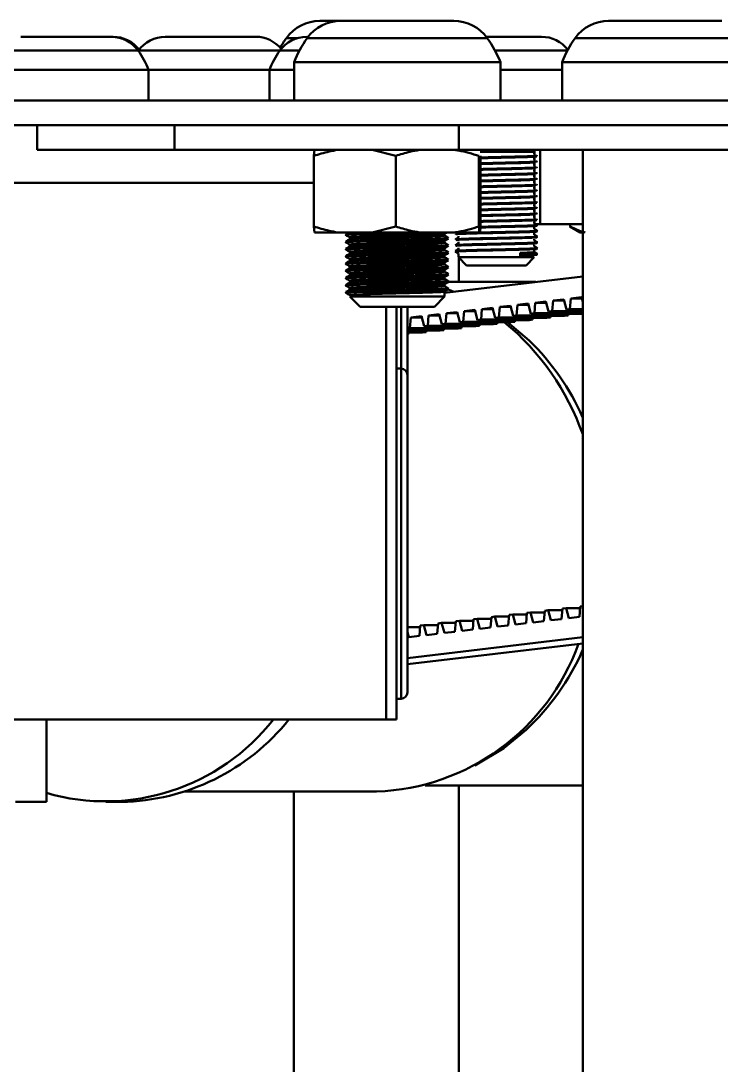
# Model space of a CAD drawing. Header units: millimetres. Extents: x 263 to 2983, y 441 to 2500.
# Drawn here: x 987.9 to 1021.9, y 2439.3 to 2489.9 of the extents above; entities that cross this region are included whole.
import ezdxf

# ---------------------------------------------------------------- set-up
doc = ezdxf.new("R2010")
doc.units = ezdxf.units.MM
doc.header["$LTSCALE"] = 0.5
doc.layers.add('BOL', color=7, linetype='Continuous', lineweight=50)

msp = doc.modelspace()

# ---------------------------------------------------------------- linework, layer by layer
at = {"layer": 'BOL'}
for p, q in [((1002.414, 2489.95), (1003.424, 2489.95)), ((1003.424, 2489.95), (1003.716, 2489.95)), ((1003.716, 2489.95), (1007.394, 2489.95)), ((1007.394, 2489.95), (1008.903, 2489.95)), ((1016.414, 2489.95), (1018.606, 2489.95)), ((1018.606, 2489.95), (1021.838, 2489.95)), ((1021.838, 2489.95), (1021.894, 2489.95)), ((987.919, 2489.179), (988.406, 2489.179)), ((988.406, 2489.179), (991.489, 2489.179)), ((991.489, 2489.179), (992.303, 2489.179)), ((992.303, 2489.179), (992.388, 2489.179)), ((994.919, 2489.179), (995.406, 2489.179)), ((995.406, 2489.179), (998.489, 2489.179)), ((998.489, 2489.179), (999.303, 2489.179)), ((1000.79, 2489.116), (1001.333, 2489.116)), ((1001.776, 2489.179), (1001.846, 2489.179)), ((1001.799, 2489.116), (1010.527, 2489.116)), ((1010.481, 2489.179), (1012.345, 2489.179)), ((1012.345, 2489.179), (1013.159, 2489.179)), ((1014.79, 2489.116), (1023.518, 2489.116)), ((986.62, 2488.512), (992.305, 2488.512)), ((992.305, 2488.512), (993.602, 2488.512)), ((993.602, 2488.512), (993.62, 2488.512)), ((993.62, 2488.512), (999.305, 2488.512)), ((999.305, 2488.512), (1000.476, 2488.512)), ((1000.476, 2488.512), (1001.423, 2488.512)), ((1010.903, 2488.512), (1013.162, 2488.512)), ((1013.162, 2488.512), (1014.414, 2488.512)), ((986.111, 2487.579), (992.625, 2487.579)), ((992.625, 2487.579), (994.111, 2487.579)), ((994.111, 2486.096), (994.111, 2487.579)), ((994.111, 2487.579), (999.625, 2487.579)), ((999.625, 2487.579), (999.967, 2487.579)), ((999.967, 2487.579), (999.967, 2486.096)), ((999.967, 2487.579), (1001.163, 2487.579)), ((1001.163, 2487.95), (1001.163, 2486.096)), ((1001.163, 2487.95), (1011.163, 2487.95)), ((1011.163, 2486.096), (1011.163, 2487.95)), ((1011.163, 2487.579), (1013.482, 2487.579)), ((1013.482, 2487.579), (1014.154, 2487.579)), ((1014.154, 2487.95), (1014.154, 2486.096)), ((1014.154, 2487.95), (1024.154, 2487.95)), ((1174.154, 2486.096), (444.154, 2486.096)), ((1174.154, 2484.896), (444.154, 2484.896)), ((988.712, 2484.896), (988.712, 2483.696)), ((995.374, 2484.896), (995.374, 2483.696)), ((1009.154, 2484.896), (1009.154, 2483.696)), ((988.712, 2483.696), (995.374, 2483.696)), ((995.374, 2483.696), (1009.154, 2483.696)), ((1002.148, 2483.696), (1002.127, 2483.407)), ((1004.951, 2483.696), (1006.09, 2483.407)), ((1009.154, 2483.696), (1029.154, 2483.696)), ((1012.82, 2483.596), (1010.186, 2483.596)), ((1012.807, 2483.506), (1012.807, 2483.576)), ((1012.82, 2483.499), (1012.807, 2483.507)), ((1012.82, 2483.696), (1012.82, 2480.096)), ((1013.088, 2483.696), (1013.088, 2480.096)), ((1015.154, 2483.696), (1015.154, 2283.896)), ((1002.127, 2483.407), (1002.127, 2479.985)), ((1006.09, 2483.407), (1006.09, 2479.985)), ((1010.126, 2483.407), (1010.126, 2479.985)), ((1010.2, 2483.407), (1010.2, 2479.985)), ((1012.807, 2483.226), (1012.807, 2483.296)), ((1012.82, 2483.219), (1012.807, 2483.227)), ((1012.807, 2482.946), (1012.807, 2483.016)), ((1012.82, 2482.939), (1012.807, 2482.947)), ((1012.807, 2482.666), (1012.807, 2482.736)), ((1012.82, 2482.659), (1012.807, 2482.667)), ((1012.807, 2482.386), (1012.807, 2482.456)), ((1002.127, 2482.096), (927.683, 2482.096)), ((1012.82, 2482.379), (1012.807, 2482.387)), ((1012.807, 2482.106), (1012.807, 2482.176)), ((1012.82, 2482.099), (1012.807, 2482.107)), ((1012.807, 2481.826), (1012.807, 2481.896)), ((1012.82, 2481.819), (1012.807, 2481.827)), ((1012.807, 2481.546), (1012.807, 2481.616)), ((1012.82, 2481.539), (1012.807, 2481.547)), ((1012.807, 2481.266), (1012.807, 2481.336)), ((1012.82, 2481.259), (1012.807, 2481.267)), ((1012.807, 2480.986), (1012.807, 2481.056)), ((1012.82, 2480.979), (1012.807, 2480.987)), ((1012.807, 2480.706), (1012.807, 2480.776)), ((1012.82, 2480.699), (1012.807, 2480.707)), ((1012.807, 2480.426), (1012.807, 2480.496)), ((1012.82, 2480.419), (1012.807, 2480.427)), ((1002.148, 2479.696), (1002.127, 2479.985)), ((1004.951, 2479.696), (1006.09, 2479.985)), ((1010.179, 2479.696), (1010.2, 2479.985)), ((1012.807, 2480.146), (1012.807, 2480.216)), ((1012.82, 2480.139), (1012.807, 2480.147)), ((1012.807, 2479.866), (1012.807, 2479.936)), ((1012.82, 2480.096), (1013.088, 2480.096)), ((1012.959, 2480.059), (1012.895, 2480.096)), ((1013.088, 2480.096), (1015.154, 2480.096)), ((1014.535, 2479.985), (1015.035, 2479.696)), ((1014.542, 2480.096), (1014.542, 2479.985)), ((1014.67, 2479.923), (1014.542, 2479.985)), ((1003.266, 2479.696), (1002.148, 2479.696)), ((1003.266, 2479.696), (1004.951, 2479.696)), ((1003.863, 2479.457), (1003.863, 2479.371)), ((1007.25, 2479.696), (1004.951, 2479.696)), ((1007.25, 2479.696), (1008.966, 2479.696)), ((1008.463, 2479.545), (1008.463, 2479.631)), ((1010.147, 2479.696), (1008.966, 2479.696)), ((1009.127, 2479.516), (1009.127, 2479.447)), ((1010.147, 2479.696), (1010.179, 2479.696)), ((1012.807, 2479.586), (1012.807, 2479.656)), ((1015.154, 2479.696), (1015.035, 2479.696)), ((1003.863, 2479.107), (1003.863, 2479.021)), ((1008.463, 2479.195), (1008.463, 2479.281)), ((1008.463, 2478.845), (1008.463, 2478.931)), ((1009.127, 2479.236), (1009.127, 2479.167)), ((1009.127, 2478.956), (1009.127, 2478.887)), ((1012.807, 2479.306), (1012.807, 2479.376)), ((1012.807, 2479.026), (1012.807, 2479.096)), ((1003.863, 2478.757), (1003.863, 2478.671)), ((1003.863, 2478.407), (1003.863, 2478.321)), ((1008.463, 2478.495), (1008.463, 2478.581)), ((1009.127, 2478.676), (1009.127, 2478.496)), ((1009.127, 2478.496), (1009.527, 2478.096)), ((1009.127, 2478.496), (1012.124, 2478.496)), ((1009.154, 2477.296), (1009.154, 2478.47)), ((1012.124, 2478.706), (1012.124, 2478.496)), ((1012.124, 2478.496), (1012.807, 2478.496)), ((1012.219, 2478.583), (1012.219, 2478.618)), ((1012.407, 2478.096), (1012.807, 2478.496)), ((1012.807, 2478.746), (1012.807, 2478.816)), ((1003.863, 2478.057), (1003.863, 2477.971)), ((1008.463, 2478.145), (1008.463, 2478.231)), ((1009.527, 2478.096), (1011.872, 2478.096)), ((1011.872, 2478.096), (1012.407, 2478.096)), ((1003.863, 2477.707), (1003.863, 2477.621)), ((1008.463, 2477.795), (1008.463, 2477.881)), ((1015.154, 2477.566), (1008.463, 2476.771)), ((1008.463, 2477.445), (1008.463, 2477.531)), ((1003.863, 2477.357), (1003.863, 2477.271)), ((1003.863, 2477.007), (1003.863, 2476.921)), ((1012.883, 2477.296), (1008.047, 2477.296)), ((1008.463, 2477.095), (1008.463, 2477.181)), ((1008.909, 2476.824), (1008.537, 2476.974)), ((1003.863, 2476.596), (1004.363, 2476.096)), ((1008.463, 2476.596), (1003.87, 2476.596)), ((1007.963, 2476.096), (1008.463, 2476.596)), ((1008.463, 2476.596), (1008.463, 2476.831)), ((1013.718, 2476.39), (1013.675, 2475.882)), ((1014.233, 2476.451), (1013.718, 2476.39)), ((1013.718, 2476.39), (1014.249, 2476.39)), ((1014.233, 2476.451), (1014.364, 2475.964)), ((1014.579, 2476.492), (1014.537, 2475.984)), ((1015.094, 2476.553), (1014.579, 2476.492)), ((1014.579, 2476.492), (1015.111, 2476.492)), ((1015.094, 2476.553), (1015.154, 2476.333)), ((1004.363, 2476.096), (1007.963, 2476.096)), ((1005.625, 2456.096), (1005.625, 2476.096)), ((1006.125, 2476.096), (1006.125, 2456.096)), ((1006.354, 2473.096), (1006.354, 2476.096)), ((1006.654, 2472.796), (1006.654, 2476.096)), ((1009.41, 2475.878), (1009.368, 2475.371)), ((1009.926, 2475.94), (1009.41, 2475.878)), ((1009.41, 2475.878), (1009.942, 2475.878)), ((1009.926, 2475.94), (1010.057, 2475.452)), ((1010.272, 2475.981), (1010.229, 2475.473)), ((1010.787, 2476.042), (1010.272, 2475.981)), ((1010.272, 2475.981), (1010.803, 2475.981)), ((1010.787, 2476.042), (1010.918, 2475.555)), ((1011.133, 2476.083), (1011.091, 2475.575)), ((1011.648, 2476.144), (1011.133, 2476.083)), ((1011.133, 2476.083), (1011.665, 2476.083)), ((1011.648, 2476.144), (1011.78, 2475.657)), ((1011.995, 2476.185), (1011.952, 2475.677)), ((1012.51, 2476.246), (1011.995, 2476.185)), ((1011.995, 2476.185), (1012.526, 2476.185)), ((1012.51, 2476.246), (1012.641, 2475.759)), ((1012.856, 2476.287), (1012.814, 2475.78)), ((1013.371, 2476.349), (1012.856, 2476.287)), ((1012.856, 2476.287), (1013.388, 2476.287)), ((1013.371, 2476.349), (1013.503, 2475.862)), ((1013.503, 2475.862), (1013.675, 2475.882)), ((1013.675, 2475.882), (1015.154, 2475.882)), ((1014.364, 2475.964), (1014.537, 2475.984)), ((1014.364, 2475.964), (1015.154, 2475.964)), ((1014.537, 2475.984), (1015.154, 2475.984)), ((1006.826, 2475.572), (1006.783, 2475.064)), ((1007.341, 2475.633), (1006.826, 2475.572)), ((1006.826, 2475.572), (1007.358, 2475.572)), ((1007.341, 2475.633), (1007.472, 2475.146)), ((1007.687, 2475.674), (1007.645, 2475.166)), ((1008.203, 2475.735), (1007.687, 2475.674)), ((1007.687, 2475.674), (1008.219, 2475.674)), ((1008.203, 2475.735), (1008.334, 2475.248)), ((1008.549, 2475.776), (1008.506, 2475.268)), ((1009.064, 2475.837), (1008.549, 2475.776)), ((1008.549, 2475.776), (1009.081, 2475.776)), ((1009.064, 2475.837), (1009.195, 2475.35)), ((1009.195, 2475.35), (1009.368, 2475.371)), ((1009.368, 2475.371), (1011.868, 2475.371)), ((1010.057, 2475.452), (1010.229, 2475.473)), ((1010.057, 2475.452), (1012.557, 2475.452)), ((1010.229, 2475.473), (1012.729, 2475.473)), ((1010.918, 2475.555), (1011.091, 2475.575)), ((1010.918, 2475.555), (1013.418, 2475.555)), ((1011.091, 2475.575), (1013.591, 2475.575)), ((1011.695, 2475.35), (1011.868, 2475.371)), ((1011.78, 2475.657), (1011.952, 2475.677)), ((1011.78, 2475.657), (1014.28, 2475.657)), ((1011.875, 2475.452), (1011.868, 2475.371)), ((1011.952, 2475.677), (1014.452, 2475.677)), ((1012.557, 2475.452), (1012.729, 2475.473)), ((1012.641, 2475.759), (1012.814, 2475.78)), ((1012.641, 2475.759), (1015.141, 2475.759)), ((1012.736, 2475.555), (1012.729, 2475.473)), ((1012.814, 2475.78), (1015.154, 2475.78)), ((1013.418, 2475.555), (1013.591, 2475.575)), ((1013.503, 2475.862), (1015.154, 2475.862)), ((1013.598, 2475.657), (1013.591, 2475.575)), ((1014.28, 2475.657), (1014.452, 2475.677)), ((1014.459, 2475.759), (1014.452, 2475.677)), ((1015.141, 2475.759), (1015.154, 2475.761)), ((1006.654, 2475.048), (1006.783, 2475.064)), ((1006.654, 2475.043), (1009.111, 2475.043)), ((1006.654, 2474.962), (1008.422, 2474.962)), ((1006.654, 2474.941), (1008.249, 2474.941)), ((1006.654, 2474.859), (1007.56, 2474.859)), ((1006.783, 2475.064), (1009.283, 2475.064)), ((1007.388, 2474.839), (1007.56, 2474.859)), ((1007.472, 2475.146), (1007.645, 2475.166)), ((1007.472, 2475.146), (1009.972, 2475.146)), ((1007.567, 2474.941), (1007.56, 2474.859)), ((1007.645, 2475.166), (1010.145, 2475.166)), ((1008.249, 2474.941), (1008.422, 2474.962)), ((1008.334, 2475.248), (1008.506, 2475.268)), ((1008.334, 2475.248), (1010.834, 2475.248)), ((1008.429, 2475.043), (1008.422, 2474.962)), ((1008.506, 2475.268), (1011.006, 2475.268)), ((1009.111, 2475.043), (1009.283, 2475.064)), ((1009.195, 2475.35), (1011.695, 2475.35)), ((1009.29, 2475.146), (1009.283, 2475.064)), ((1009.972, 2475.146), (1010.145, 2475.166)), ((1010.152, 2475.248), (1010.145, 2475.166)), ((1010.834, 2475.248), (1011.006, 2475.268)), ((1011.013, 2475.35), (1011.006, 2475.268)), ((1011.513, 2475.35), (1012.559, 2474.462)), ((1006.654, 2474.839), (1007.388, 2474.839)), ((1006.654, 2474.757), (1006.699, 2474.757)), ((1006.654, 2474.752), (1006.699, 2474.757)), ((1006.706, 2474.839), (1006.699, 2474.757)), ((1006.354, 2473.096), (1006.125, 2473.096)), ((1006.354, 2457.096), (1006.354, 2473.096)), ((1006.654, 2457.396), (1006.654, 2472.796)), ((1012.409, 2460.753), (1012.452, 2461.261)), ((1012.624, 2461.281), (1012.452, 2461.261)), ((1012.756, 2460.794), (1012.624, 2461.281)), ((1012.624, 2461.281), (1013.306, 2461.281)), ((1013.271, 2460.855), (1013.313, 2461.363)), ((1013.486, 2461.384), (1013.313, 2461.363)), ((1013.617, 2460.897), (1013.486, 2461.384)), ((1013.486, 2461.384), (1014.168, 2461.384)), ((1014.132, 2460.958), (1014.175, 2461.465)), ((1014.347, 2461.486), (1014.175, 2461.465)), ((1014.479, 2460.999), (1014.347, 2461.486)), ((1014.347, 2461.486), (1015.029, 2461.486)), ((1014.994, 2461.06), (1015.036, 2461.568)), ((1015.154, 2461.582), (1015.036, 2461.568)), ((1008.102, 2460.242), (1008.144, 2460.75)), ((1008.317, 2460.77), (1008.144, 2460.75)), ((1008.448, 2460.283), (1008.317, 2460.77)), ((1008.317, 2460.77), (1008.999, 2460.77)), ((1008.963, 2460.344), (1009.006, 2460.852)), ((1009.178, 2460.872), (1009.006, 2460.852)), ((1009.31, 2460.385), (1009.178, 2460.872)), ((1009.178, 2460.872), (1009.861, 2460.872)), ((1009.825, 2460.446), (1009.867, 2460.954)), ((1010.04, 2460.975), (1009.867, 2460.954)), ((1010.171, 2460.487), (1010.04, 2460.975)), ((1010.04, 2460.975), (1010.722, 2460.975)), ((1010.686, 2460.549), (1010.729, 2461.056)), ((1010.901, 2461.077), (1010.729, 2461.056)), ((1011.033, 2460.59), (1010.901, 2461.077)), ((1010.901, 2461.077), (1011.584, 2461.077)), ((1011.548, 2460.651), (1011.59, 2461.159)), ((1011.763, 2461.179), (1011.59, 2461.159)), ((1011.894, 2460.692), (1011.763, 2461.179)), ((1011.763, 2461.179), (1012.445, 2461.179)), ((1011.894, 2460.692), (1012.409, 2460.753)), ((1012.756, 2460.794), (1013.271, 2460.855)), ((1013.617, 2460.897), (1014.132, 2460.958)), ((1014.479, 2460.999), (1014.994, 2461.06)), ((1006.654, 2460.565), (1007.276, 2460.565)), ((1006.725, 2460.078), (1006.654, 2460.343)), ((1007.24, 2460.14), (1007.283, 2460.647)), ((1007.455, 2460.668), (1007.283, 2460.647)), ((1007.587, 2460.181), (1007.455, 2460.668)), ((1007.455, 2460.668), (1008.138, 2460.668)), ((1007.587, 2460.181), (1008.102, 2460.242)), ((1008.448, 2460.283), (1008.963, 2460.344)), ((1009.31, 2460.385), (1009.825, 2460.446)), ((1010.171, 2460.487), (1010.686, 2460.549)), ((1011.033, 2460.59), (1011.548, 2460.651)), ((1006.654, 2459.065), (1015.154, 2460.074)), ((1006.654, 2458.768), (1015.154, 2459.777)), ((1006.725, 2460.078), (1007.24, 2460.14)), ((1006.125, 2457.096), (1006.354, 2457.096)), ((1005.625, 2456.096), (927.683, 2456.096)), ((989.154, 2452.096), (989.154, 2456.096)), ((1006.125, 2456.096), (1005.625, 2456.096)), ((995.882, 2452.596), (1005.164, 2452.596)), ((1001.154, 2452.596), (1001.154, 2283.896)), ((1007.522, 2452.896), (1015.154, 2452.896)), ((1009.154, 2283.896), (1009.154, 2452.896)), ((987.654, 2452.096), (989.154, 2452.096)), ((992.039, 2452.096), (992.789, 2452.096))]:
    msp.add_line(p, q, dxfattribs=at)
at = {"layer": 'BOL', "flags": 128}
msp.add_lwpolyline([(1012.411, 2455.59), (1011.329, 2454.707), (1009.923, 2453.868)], dxfattribs=at)
at = {"layer": 'BOL'}
for centre, radius, start, end in [((1002.414, 2487.95), 2, 90, 144.3075), ((1003.424, 2487.95), 2, 90, 144.3075), ((1008.903, 2487.95), 2, 35.6925, 90), ((1016.414, 2487.95), 2, 90, 144.3075), ((992.303, 2487.579), 1.6, 35.6925, 90), ((992.388, 2487.579), 1.6, 37.7327, 90), ((994.919, 2487.579), 1.6, 90, 144.3075), ((999.303, 2487.579), 1.6, 39.3989, 90), ((1001.776, 2487.579), 1.6, 90, 144.3075), ((1005.154, 2485.981), 5.373, 144.3075, 150.2103), ((1006.163, 2485.981), 5.373, 144.3075, 158.5137), ((1006.163, 2485.981), 5.373, 21.4863, 35.6925), ((1013.159, 2487.579), 1.6, 37.2581, 90), ((1019.154, 2485.981), 5.373, 144.3075, 158.5137), ((990.111, 2486.004), 4.299, 21.4863, 35.6925), ((1003.967, 2486.004), 4.299, 144.3075, 158.5137), ((1003.522, 2465.832), 12.327, 19.3266, 50.5457), ((1004.157, 2465.834), 12.043, 24.0663, 45.762), ((1006.354, 2472.796), 0.3, 0, 90), ((1004.756, 2463.423), 10.835, 272.1581, 340.1982), ((1004.183, 2464.343), 12.014, 313.2269, 335.9471), ((1006.354, 2457.396), 0.3, 270, 0), ((992.026, 2462.441), 10.318, 253.8368, 322.0558), ((992.598, 2462.734), 10.64, 271.0299, 321.398)]:
    msp.add_arc(centre, radius, start, end, dxfattribs=at)
for points, knots in [([(1002.127, 2483.407), (1002.243, 2483.445), (1002.618, 2483.568), (1003.001, 2483.643), (1003.266, 2483.696)], [0, 0, 0, 0, 0.309685, 1, 1, 1, 1]), ([(1006.09, 2483.407), (1006.317, 2483.478), (1006.699, 2483.597), (1007.09, 2483.667), (1007.25, 2483.696)], [0, 0, 0, 0, 0.592727, 1, 1, 1, 1]), ([(1008.966, 2483.696), (1009.024, 2483.686), (1009.415, 2483.621), (1009.799, 2483.506), (1010.126, 2483.407)], [0, 0, 0, 0, 0.1459769, 1, 1, 1, 1]), ([(1010.2, 2483.05), (1010.363, 2483.054), (1010.779, 2483.063), (1011.522, 2483.081), (1012.233, 2483.098), (1012.723, 2483.114), (1012.961, 2483.129), (1012.935, 2483.136), (1012.927, 2483.138)], [0, 0, 0, 0, 0.134672, 0.343544, 0.547699, 0.732444, 0.922569, 1, 1, 1, 1]), ([(1010.2, 2483.015), (1010.363, 2483.019), (1010.778, 2483.028), (1011.526, 2483.046), (1012.221, 2483.063), (1012.679, 2483.077), (1012.783, 2483.085), (1012.82, 2483.089)], [0, 0, 0, 0, 0.161617, 0.412278, 0.657279, 0.878986, 1, 1, 1, 1]), ([(1010.201, 2483.295), (1010.363, 2483.299), (1010.779, 2483.308), (1011.524, 2483.326), (1012.226, 2483.343), (1012.744, 2483.359), (1012.872, 2483.371), (1012.936, 2483.377)], [0, 0, 0, 0, 0.145676, 0.372157, 0.593524, 0.793845, 1, 1, 1, 1]), ([(1010.217, 2483.331), (1010.375, 2483.334), (1010.785, 2483.344), (1011.522, 2483.361), (1012.233, 2483.378), (1012.723, 2483.394), (1012.961, 2483.409), (1012.935, 2483.416), (1012.927, 2483.418)], [0, 0, 0, 0, 0.130561, 0.340425, 0.54555, 0.731172, 0.922201, 1, 1, 1, 1]), ([(1010.2, 2482.77), (1010.363, 2482.774), (1010.779, 2482.783), (1011.522, 2482.801), (1012.233, 2482.818), (1012.723, 2482.834), (1012.961, 2482.849), (1012.935, 2482.856), (1012.927, 2482.858)], [0, 0, 0, 0, 0.134672, 0.343544, 0.547699, 0.732444, 0.922569, 1, 1, 1, 1]), ([(1010.2, 2482.735), (1010.363, 2482.739), (1010.778, 2482.748), (1011.526, 2482.766), (1012.221, 2482.783), (1012.679, 2482.797), (1012.783, 2482.805), (1012.82, 2482.809)], [0, 0, 0, 0, 0.161617, 0.412278, 0.657279, 0.878986, 1, 1, 1, 1]), ([(1010.2, 2482.49), (1010.363, 2482.494), (1010.779, 2482.503), (1011.522, 2482.521), (1012.233, 2482.538), (1012.723, 2482.554), (1012.961, 2482.569), (1012.935, 2482.576), (1012.927, 2482.578)], [0, 0, 0, 0, 0.134672, 0.343544, 0.547699, 0.732443, 0.922569, 1, 1, 1, 1]), ([(1010.2, 2482.455), (1010.363, 2482.459), (1010.778, 2482.468), (1011.526, 2482.486), (1012.221, 2482.503), (1012.679, 2482.517), (1012.783, 2482.525), (1012.82, 2482.529)], [0, 0, 0, 0, 0.161617, 0.412278, 0.657279, 0.878986, 1, 1, 1, 1]), ([(1010.2, 2482.21), (1010.363, 2482.214), (1010.779, 2482.223), (1011.522, 2482.241), (1012.233, 2482.258), (1012.723, 2482.274), (1012.961, 2482.289), (1012.935, 2482.296), (1012.927, 2482.298)], [0, 0, 0, 0, 0.134672, 0.343544, 0.547699, 0.732444, 0.922569, 1, 1, 1, 1]), ([(1010.2, 2482.175), (1010.363, 2482.179), (1010.778, 2482.188), (1011.526, 2482.206), (1012.221, 2482.223), (1012.679, 2482.237), (1012.783, 2482.245), (1012.82, 2482.249)], [0, 0, 0, 0, 0.161617, 0.412278, 0.657279, 0.878987, 1, 1, 1, 1]), ([(1010.2, 2481.93), (1010.363, 2481.934), (1010.779, 2481.943), (1011.522, 2481.961), (1012.233, 2481.978), (1012.723, 2481.994), (1012.961, 2482.009), (1012.935, 2482.016), (1012.927, 2482.018)], [0, 0, 0, 0, 0.134672, 0.343544, 0.547699, 0.732444, 0.922569, 1, 1, 1, 1]), ([(1010.2, 2481.895), (1010.363, 2481.899), (1010.778, 2481.908), (1011.526, 2481.926), (1012.221, 2481.943), (1012.679, 2481.957), (1012.783, 2481.965), (1012.82, 2481.969)], [0, 0, 0, 0, 0.161617, 0.412278, 0.657279, 0.878986, 1, 1, 1, 1]), ([(1010.2, 2481.65), (1010.363, 2481.654), (1010.779, 2481.663), (1011.522, 2481.681), (1012.233, 2481.698), (1012.723, 2481.714), (1012.961, 2481.729), (1012.935, 2481.736), (1012.927, 2481.738)], [0, 0, 0, 0, 0.134672, 0.343544, 0.547699, 0.732444, 0.922569, 1, 1, 1, 1]), ([(1010.2, 2481.615), (1010.363, 2481.619), (1010.778, 2481.628), (1011.526, 2481.646), (1012.221, 2481.663), (1012.679, 2481.677), (1012.783, 2481.685), (1012.82, 2481.689)], [0, 0, 0, 0, 0.161617, 0.412278, 0.657279, 0.878986, 1, 1, 1, 1]), ([(1010.2, 2481.37), (1010.363, 2481.374), (1010.779, 2481.383), (1011.522, 2481.401), (1012.233, 2481.418), (1012.723, 2481.434), (1012.961, 2481.449), (1012.935, 2481.456), (1012.927, 2481.458)], [0, 0, 0, 0, 0.134672, 0.343544, 0.547699, 0.732443, 0.922569, 1, 1, 1, 1]), ([(1010.2, 2481.335), (1010.363, 2481.339), (1010.778, 2481.348), (1011.526, 2481.366), (1012.221, 2481.383), (1012.679, 2481.397), (1012.783, 2481.405), (1012.82, 2481.409)], [0, 0, 0, 0, 0.161617, 0.412278, 0.657279, 0.878986, 1, 1, 1, 1]), ([(1010.2, 2481.09), (1010.363, 2481.094), (1010.779, 2481.103), (1011.522, 2481.121), (1012.233, 2481.138), (1012.723, 2481.154), (1012.961, 2481.169), (1012.935, 2481.176), (1012.927, 2481.178)], [0, 0, 0, 0, 0.134672, 0.343544, 0.547699, 0.732444, 0.922569, 1, 1, 1, 1]), ([(1010.2, 2481.055), (1010.363, 2481.059), (1010.779, 2481.068), (1011.524, 2481.086), (1012.226, 2481.103), (1012.744, 2481.119), (1012.872, 2481.131), (1012.936, 2481.137)], [0, 0, 0, 0, 0.145976, 0.372378, 0.593667, 0.793918, 1, 1, 1, 1]), ([(1010.2, 2480.81), (1010.363, 2480.814), (1010.779, 2480.823), (1011.522, 2480.841), (1012.233, 2480.858), (1012.723, 2480.874), (1012.961, 2480.889), (1012.935, 2480.896), (1012.927, 2480.898)], [0, 0, 0, 0, 0.134672, 0.343544, 0.547699, 0.732444, 0.922569, 1, 1, 1, 1]), ([(1010.2, 2480.775), (1010.363, 2480.779), (1010.778, 2480.788), (1011.526, 2480.806), (1012.221, 2480.823), (1012.679, 2480.837), (1012.783, 2480.845), (1012.82, 2480.849)], [0, 0, 0, 0, 0.161617, 0.412278, 0.657279, 0.878986, 1, 1, 1, 1]), ([(1010.2, 2480.53), (1010.363, 2480.534), (1010.779, 2480.543), (1011.522, 2480.561), (1012.233, 2480.578), (1012.723, 2480.594), (1012.961, 2480.609), (1012.935, 2480.616), (1012.927, 2480.618)], [0, 0, 0, 0, 0.134672, 0.343544, 0.547699, 0.732444, 0.922569, 1, 1, 1, 1]), ([(1010.2, 2480.495), (1010.363, 2480.499), (1010.778, 2480.508), (1011.526, 2480.526), (1012.221, 2480.543), (1012.679, 2480.557), (1012.783, 2480.565), (1012.82, 2480.569)], [0, 0, 0, 0, 0.161617, 0.412278, 0.657279, 0.878986, 1, 1, 1, 1]), ([(1002.127, 2479.985), (1002.243, 2479.947), (1002.618, 2479.824), (1003.001, 2479.748), (1003.266, 2479.696)], [0, 0, 0, 0, 0.309681, 1, 1, 1, 1]), ([(1006.09, 2479.985), (1006.317, 2479.914), (1006.699, 2479.795), (1007.09, 2479.725), (1007.25, 2479.696)], [0, 0, 0, 0, 0.592725, 1, 1, 1, 1]), ([(1008.966, 2479.696), (1009.024, 2479.705), (1009.415, 2479.77), (1009.799, 2479.886), (1010.126, 2479.985)], [0, 0, 0, 0, 0.145974, 1, 1, 1, 1]), ([(1010.126, 2479.985), (1010.128, 2479.947), (1010.135, 2479.824), (1010.142, 2479.748), (1010.147, 2479.696)], [0, 0, 0, 0, 0.309693, 1, 1, 1, 1]), ([(1010.2, 2480.25), (1010.363, 2480.254), (1010.779, 2480.263), (1011.522, 2480.281), (1012.233, 2480.298), (1012.723, 2480.314), (1012.961, 2480.329), (1012.935, 2480.336), (1012.927, 2480.338)], [0, 0, 0, 0, 0.134672, 0.343544, 0.547699, 0.732443, 0.922569, 1, 1, 1, 1]), ([(1010.2, 2480.215), (1010.363, 2480.219), (1010.779, 2480.228), (1011.524, 2480.246), (1012.226, 2480.263), (1012.744, 2480.279), (1012.872, 2480.291), (1012.936, 2480.297)], [0, 0, 0, 0, 0.145975, 0.372378, 0.593667, 0.793918, 1, 1, 1, 1]), ([(1010.207, 2479.97), (1010.368, 2479.974), (1010.781, 2479.983), (1011.522, 2480.001), (1012.233, 2480.018), (1012.723, 2480.034), (1012.961, 2480.049), (1012.935, 2480.056), (1012.927, 2480.058)], [0, 0, 0, 0, 0.133, 0.342275, 0.546824, 0.731926, 0.922419, 1, 1, 1, 1]), ([(1010.224, 2479.936), (1010.379, 2479.939), (1010.788, 2479.949), (1011.522, 2479.966), (1012.234, 2479.983), (1012.72, 2479.999), (1012.955, 2480.013), (1012.935, 2480.02), (1012.93, 2480.021)], [0, 0, 0, 0, 0.1323723, 0.3483896, 0.5595286, 0.7505939, 0.9472235, 1, 1, 1, 1]), ([(1014.542, 2479.985), (1014.684, 2479.914), (1014.923, 2479.795), (1015.168, 2479.725), (1015.268, 2479.696)], [0, 0, 0, 0, 0.592749, 1, 1, 1, 1]), ([(1003.702, 2479.563), (1003.692, 2479.564), (1003.608, 2479.573), (1003.853, 2479.591), (1004.469, 2479.615), (1005.368, 2479.635), (1006.332, 2479.659), (1007.23, 2479.678), (1007.657, 2479.691), (1007.842, 2479.696)], [0, 0, 0, 0, 0.026144, 0.208027, 0.391268, 0.549948, 0.715142, 0.876329, 1, 1, 1, 1]), ([(1003.821, 2479.696), (1003.804, 2479.686), (1003.755, 2479.658), (1003.706, 2479.63), (1003.675, 2479.612)], [0, 0, 0, 0, 0.351842, 1, 1, 1, 1]), ([(1003.679, 2479.563), (1003.711, 2479.545), (1003.774, 2479.508), (1003.837, 2479.472), (1003.869, 2479.454)], [0, 0, 0, 0, 0.502035, 1, 1, 1, 1]), ([(1003.69, 2479.612), (1003.732, 2479.619), (1003.821, 2479.635), (1004.481, 2479.659), (1005.28, 2479.677), (1005.831, 2479.69), (1006.066, 2479.696)], [0, 0, 0, 0, 0.2688006, 0.5599083, 0.8119974, 1, 1, 1, 1]), ([(1003.69, 2479.262), (1003.732, 2479.269), (1003.821, 2479.285), (1004.481, 2479.309), (1005.364, 2479.329), (1006.338, 2479.353), (1007.287, 2479.374), (1008.065, 2479.394), (1008.584, 2479.418), (1008.628, 2479.431), (1008.649, 2479.437)], [0, 0, 0, 0, 0.128101, 0.266849, 0.387001, 0.512085, 0.634135, 0.75578, 0.880942, 1, 1, 1, 1]), ([(1003.89, 2479.454), (1003.88, 2479.455), (1003.802, 2479.464), (1004.028, 2479.481), (1004.598, 2479.506), (1005.427, 2479.526), (1006.324, 2479.55), (1007.202, 2479.57), (1007.918, 2479.591), (1008.377, 2479.613), (1008.418, 2479.625), (1008.436, 2479.63)], [0, 0, 0, 0, 0.019651, 0.156491, 0.294351, 0.413736, 0.538023, 0.659294, 0.780166, 0.904518, 1, 1, 1, 1]), ([(1003.876, 2479.371), (1003.916, 2479.379), (1003.998, 2479.394), (1004.608, 2479.418), (1005.425, 2479.439), (1006.324, 2479.462), (1007.202, 2479.483), (1007.92, 2479.504), (1008.401, 2479.527), (1008.441, 2479.54), (1008.461, 2479.547)], [0, 0, 0, 0, 0.128964, 0.267398, 0.38728, 0.512083, 0.63386, 0.755235, 0.880105, 1, 1, 1, 1]), ([(1008.651, 2479.437), (1008.62, 2479.456), (1008.556, 2479.492), (1008.493, 2479.529), (1008.461, 2479.547)], [0, 0, 0, 0, 0.498548, 1, 1, 1, 1]), ([(1008.462, 2479.63), (1008.493, 2479.649), (1008.531, 2479.67), (1008.569, 2479.692), (1008.575, 2479.696)], [0, 0, 0, 0, 0.832564, 1, 1, 1, 1]), ([(1009.13, 2479.448), (1009.105, 2479.434), (1009.054, 2479.404), (1009.004, 2479.375), (1008.978, 2479.361)], [0, 0, 0, 0, 0.50044, 1, 1, 1, 1]), ([(1009.003, 2479.602), (1009.003, 2479.606), (1009.002, 2479.616), (1009.343, 2479.632), (1009.93, 2479.65), (1010.7, 2479.666), (1011.519, 2479.686), (1012.234, 2479.703), (1012.72, 2479.719), (1012.955, 2479.733), (1012.935, 2479.74), (1012.93, 2479.741)], [0, 0, 0, 0, 0.091924, 0.216759, 0.3424, 0.469346, 0.601466, 0.730601, 0.84746, 0.967721, 1, 1, 1, 1]), ([(1009.003, 2479.322), (1009.003, 2479.326), (1009.002, 2479.336), (1009.343, 2479.352), (1009.93, 2479.37), (1010.7, 2479.386), (1011.519, 2479.406), (1012.234, 2479.423), (1012.72, 2479.439), (1012.955, 2479.453), (1012.935, 2479.46), (1012.93, 2479.461)], [0, 0, 0, 0, 0.0919236, 0.2167589, 0.3424003, 0.4693462, 0.6014655, 0.7306012, 0.8474596, 0.9677211, 1, 1, 1, 1]), ([(1009.007, 2479.638), (1009.007, 2479.642), (1009.008, 2479.651), (1009.344, 2479.667), (1009.93, 2479.685), (1010.7, 2479.701), (1011.519, 2479.721), (1012.234, 2479.738), (1012.722, 2479.754), (1012.961, 2479.769), (1012.935, 2479.776), (1012.927, 2479.778)], [0, 0, 0, 0, 0.081662, 0.205628, 0.330395, 0.456457, 0.587657, 0.715893, 0.831938, 0.951363, 1, 1, 1, 1]), ([(1009.007, 2479.358), (1009.007, 2479.362), (1009.008, 2479.371), (1009.344, 2479.387), (1009.93, 2479.405), (1010.7, 2479.421), (1011.519, 2479.441), (1012.234, 2479.458), (1012.722, 2479.474), (1012.961, 2479.489), (1012.935, 2479.496), (1012.927, 2479.498)], [0, 0, 0, 0, 0.081538, 0.205521, 0.330305, 0.456384, 0.587601, 0.715855, 0.831916, 0.951356, 1, 1, 1, 1]), ([(1012.959, 2479.779), (1012.933, 2479.794), (1012.883, 2479.823), (1012.833, 2479.852), (1012.807, 2479.867)], [0, 0, 0, 0, 0.500011, 1, 1, 1, 1]), ([(1012.959, 2479.499), (1012.933, 2479.514), (1012.883, 2479.543), (1012.833, 2479.572), (1012.807, 2479.587)], [0, 0, 0, 0, 0.500356, 1, 1, 1, 1]), ([(1003.702, 2479.213), (1003.692, 2479.214), (1003.608, 2479.223), (1003.853, 2479.241), (1004.469, 2479.265), (1005.367, 2479.285), (1006.337, 2479.309), (1007.288, 2479.33), (1008.063, 2479.35), (1008.559, 2479.372), (1008.603, 2479.384), (1008.623, 2479.39)], [0, 0, 0, 0, 0.019643, 0.156513, 0.294403, 0.413812, 0.538123, 0.659419, 0.780312, 0.9047, 1, 1, 1, 1]), ([(1003.702, 2478.863), (1003.692, 2478.864), (1003.608, 2478.873), (1003.853, 2478.891), (1004.469, 2478.915), (1005.367, 2478.935), (1006.337, 2478.959), (1007.288, 2478.98), (1008.063, 2479), (1008.559, 2479.022), (1008.603, 2479.034), (1008.623, 2479.04)], [0, 0, 0, 0, 0.019612, 0.156482, 0.294373, 0.413781, 0.538092, 0.659388, 0.780281, 0.904669, 1, 1, 1, 1]), ([(1003.864, 2479.371), (1003.833, 2479.353), (1003.77, 2479.316), (1003.706, 2479.28), (1003.675, 2479.262)], [0, 0, 0, 0, 0.501892, 1, 1, 1, 1]), ([(1003.864, 2479.021), (1003.833, 2479.003), (1003.77, 2478.966), (1003.706, 2478.93), (1003.675, 2478.912)], [0, 0, 0, 0, 0.501619, 1, 1, 1, 1]), ([(1003.679, 2479.213), (1003.711, 2479.195), (1003.774, 2479.158), (1003.837, 2479.122), (1003.869, 2479.104)], [0, 0, 0, 0, 0.5017384, 1, 1, 1, 1]), ([(1003.69, 2478.912), (1003.732, 2478.919), (1003.821, 2478.935), (1004.481, 2478.959), (1005.364, 2478.979), (1006.338, 2479.003), (1007.287, 2479.024), (1008.065, 2479.044), (1008.584, 2479.068), (1008.628, 2479.081), (1008.649, 2479.087)], [0, 0, 0, 0, 0.128087, 0.266838, 0.386991, 0.512077, 0.634129, 0.755776, 0.88094, 1, 1, 1, 1]), ([(1003.889, 2479.104), (1003.88, 2479.105), (1003.802, 2479.114), (1004.028, 2479.131), (1004.598, 2479.156), (1005.427, 2479.176), (1006.324, 2479.2), (1007.202, 2479.22), (1007.918, 2479.241), (1008.377, 2479.263), (1008.418, 2479.275), (1008.436, 2479.28)], [0, 0, 0, 0, 0.019568, 0.156411, 0.294273, 0.41366, 0.537948, 0.659222, 0.780096, 0.90445, 1, 1, 1, 1]), ([(1003.889, 2478.754), (1003.88, 2478.755), (1003.802, 2478.764), (1004.028, 2478.781), (1004.598, 2478.806), (1005.427, 2478.826), (1006.324, 2478.85), (1007.202, 2478.87), (1007.918, 2478.891), (1008.377, 2478.913), (1008.418, 2478.925), (1008.436, 2478.93)], [0, 0, 0, 0, 0.019501, 0.156344, 0.294206, 0.413593, 0.537881, 0.659155, 0.780029, 0.904383, 1, 1, 1, 1]), ([(1003.876, 2479.021), (1003.916, 2479.029), (1003.998, 2479.044), (1004.608, 2479.068), (1005.425, 2479.089), (1006.324, 2479.112), (1007.202, 2479.133), (1007.92, 2479.154), (1008.401, 2479.177), (1008.441, 2479.19), (1008.461, 2479.197)], [0, 0, 0, 0, 0.128905, 0.267348, 0.387238, 0.51205, 0.633835, 0.755218, 0.880097, 1, 1, 1, 1]), ([(1008.651, 2479.087), (1008.62, 2479.106), (1008.556, 2479.142), (1008.493, 2479.179), (1008.461, 2479.197)], [0, 0, 0, 0, 0.498775, 1, 1, 1, 1]), ([(1008.462, 2479.28), (1008.493, 2479.299), (1008.557, 2479.335), (1008.62, 2479.372), (1008.652, 2479.39)], [0, 0, 0, 0, 0.498442, 1, 1, 1, 1]), ([(1008.462, 2478.93), (1008.493, 2478.949), (1008.557, 2478.985), (1008.62, 2479.022), (1008.652, 2479.04)], [0, 0, 0, 0, 0.4986708, 1, 1, 1, 1]), ([(1009.13, 2479.168), (1009.105, 2479.154), (1009.054, 2479.124), (1009.004, 2479.095), (1008.978, 2479.081)], [0, 0, 0, 0, 0.500212, 1, 1, 1, 1]), ([(1009.003, 2479.042), (1009.003, 2479.046), (1009.002, 2479.056), (1009.343, 2479.072), (1009.93, 2479.09), (1010.7, 2479.106), (1011.519, 2479.126), (1012.234, 2479.143), (1012.72, 2479.159), (1012.955, 2479.173), (1012.935, 2479.18), (1012.93, 2479.181)], [0, 0, 0, 0, 0.0919236, 0.2167589, 0.3424003, 0.4693462, 0.6014655, 0.7306012, 0.8474596, 0.9677211, 1, 1, 1, 1]), ([(1009.007, 2479.078), (1009.008, 2479.082), (1009.009, 2479.091), (1009.344, 2479.107), (1009.93, 2479.125), (1010.7, 2479.141), (1011.519, 2479.161), (1012.234, 2479.178), (1012.722, 2479.194), (1012.961, 2479.209), (1012.935, 2479.216), (1012.927, 2479.218)], [0, 0, 0, 0, 0.081203, 0.205231, 0.33006, 0.456185, 0.587451, 0.715752, 0.831854, 0.951338, 1, 1, 1, 1]), ([(1009.007, 2478.798), (1009.008, 2478.802), (1009.009, 2478.811), (1009.344, 2478.827), (1009.93, 2478.845), (1010.7, 2478.861), (1011.519, 2478.881), (1012.234, 2478.898), (1012.722, 2478.914), (1012.961, 2478.929), (1012.935, 2478.936), (1012.927, 2478.938)], [0, 0, 0, 0, 0.08122, 0.205274, 0.33013, 0.456282, 0.587575, 0.715903, 0.83203, 0.951539, 1, 1, 1, 1]), ([(1012.959, 2479.219), (1012.933, 2479.234), (1012.883, 2479.263), (1012.833, 2479.292), (1012.807, 2479.307)], [0, 0, 0, 0, 0.500481, 1, 1, 1, 1]), ([(1012.959, 2478.939), (1012.933, 2478.954), (1012.883, 2478.983), (1012.833, 2479.012), (1012.807, 2479.027)], [0, 0, 0, 0, 0.500655, 1, 1, 1, 1]), ([(1003.702, 2478.513), (1003.692, 2478.514), (1003.608, 2478.523), (1003.853, 2478.541), (1004.469, 2478.565), (1005.367, 2478.585), (1006.337, 2478.609), (1007.288, 2478.63), (1008.063, 2478.65), (1008.559, 2478.672), (1008.603, 2478.684), (1008.623, 2478.69)], [0, 0, 0, 0, 0.019596, 0.156461, 0.294348, 0.413753, 0.53806, 0.659352, 0.780242, 0.904626, 1, 1, 1, 1]), ([(1003.864, 2478.671), (1003.833, 2478.653), (1003.77, 2478.617), (1003.706, 2478.58), (1003.675, 2478.562)], [0, 0, 0, 0, 0.501311, 1, 1, 1, 1]), ([(1003.679, 2478.863), (1003.711, 2478.845), (1003.774, 2478.809), (1003.837, 2478.772), (1003.869, 2478.754)], [0, 0, 0, 0, 0.50147, 1, 1, 1, 1]), ([(1003.679, 2478.513), (1003.711, 2478.495), (1003.774, 2478.458), (1003.837, 2478.422), (1003.869, 2478.404)], [0, 0, 0, 0, 0.501268, 1, 1, 1, 1]), ([(1003.69, 2478.562), (1003.732, 2478.569), (1003.821, 2478.585), (1004.481, 2478.609), (1005.364, 2478.629), (1006.338, 2478.653), (1007.287, 2478.674), (1008.065, 2478.694), (1008.584, 2478.718), (1008.628, 2478.731), (1008.649, 2478.737)], [0, 0, 0, 0, 0.128071, 0.266822, 0.386975, 0.512061, 0.634114, 0.755761, 0.880925, 1, 1, 1, 1]), ([(1003.889, 2478.404), (1003.88, 2478.405), (1003.802, 2478.414), (1004.028, 2478.431), (1004.598, 2478.456), (1005.427, 2478.476), (1006.324, 2478.5), (1007.202, 2478.52), (1007.918, 2478.541), (1008.377, 2478.563), (1008.418, 2478.575), (1008.436, 2478.58)], [0, 0, 0, 0, 0.019418, 0.15626, 0.294123, 0.41351, 0.537798, 0.659072, 0.779946, 0.9043, 1, 1, 1, 1]), ([(1003.877, 2478.671), (1003.916, 2478.679), (1003.998, 2478.694), (1004.608, 2478.718), (1005.425, 2478.739), (1006.324, 2478.762), (1007.202, 2478.783), (1007.92, 2478.804), (1008.401, 2478.827), (1008.441, 2478.84), (1008.461, 2478.847)], [0, 0, 0, 0, 0.128831, 0.267286, 0.387187, 0.512009, 0.633805, 0.755198, 0.880086, 1, 1, 1, 1]), ([(1003.877, 2478.321), (1003.916, 2478.329), (1003.998, 2478.344), (1004.608, 2478.368), (1005.425, 2478.389), (1006.324, 2478.412), (1007.202, 2478.433), (1007.92, 2478.454), (1008.401, 2478.477), (1008.441, 2478.49), (1008.461, 2478.497)], [0, 0, 0, 0, 0.128772, 0.267237, 0.387145, 0.511976, 0.63378, 0.755181, 0.880078, 1, 1, 1, 1]), ([(1008.651, 2478.737), (1008.619, 2478.756), (1008.556, 2478.792), (1008.493, 2478.829), (1008.461, 2478.847)], [0, 0, 0, 0, 0.499006, 1, 1, 1, 1]), ([(1008.651, 2478.387), (1008.619, 2478.406), (1008.556, 2478.442), (1008.493, 2478.479), (1008.461, 2478.497)], [0, 0, 0, 0, 0.499232, 1, 1, 1, 1]), ([(1008.462, 2478.58), (1008.493, 2478.599), (1008.557, 2478.635), (1008.62, 2478.672), (1008.652, 2478.69)], [0, 0, 0, 0, 0.4989, 1, 1, 1, 1]), ([(1008.977, 2478.762), (1009.002, 2478.747), (1009.052, 2478.718), (1009.103, 2478.689), (1009.127, 2478.675)], [0, 0, 0, 0, 0.504231, 1, 1, 1, 1]), ([(1009.13, 2478.888), (1009.105, 2478.874), (1009.054, 2478.844), (1009.004, 2478.815), (1008.978, 2478.801)], [0, 0, 0, 0, 0.500027, 1, 1, 1, 1]), ([(1009.003, 2478.762), (1009.003, 2478.766), (1009.002, 2478.776), (1009.343, 2478.792), (1009.93, 2478.81), (1010.7, 2478.826), (1011.519, 2478.846), (1012.234, 2478.863), (1012.72, 2478.879), (1012.955, 2478.893), (1012.935, 2478.9), (1012.93, 2478.901)], [0, 0, 0, 0, 0.091924, 0.216759, 0.3424, 0.469346, 0.601466, 0.730601, 0.84746, 0.967721, 1, 1, 1, 1]), ([(1012.124, 2478.706), (1012.28, 2478.711), (1012.597, 2478.722), (1012.811, 2478.736), (1012.785, 2478.744), (1012.777, 2478.746)], [0, 0, 0, 0, 0.401836, 0.815405, 1, 1, 1, 1]), ([(1012.219, 2478.618), (1012.201, 2478.635), (1012.17, 2478.664), (1012.138, 2478.693), (1012.124, 2478.706)], [0, 0, 0, 0, 0.560069, 1, 1, 1, 1]), ([(1012.124, 2478.496), (1012.142, 2478.512), (1012.173, 2478.541), (1012.205, 2478.571), (1012.219, 2478.583)], [0, 0, 0, 0, 0.560046, 1, 1, 1, 1]), ([(1012.219, 2478.618), (1012.388, 2478.624), (1012.731, 2478.634), (1012.961, 2478.649), (1012.935, 2478.656), (1012.927, 2478.658)], [0, 0, 0, 0, 0.408621, 0.829142, 1, 1, 1, 1]), ([(1012.219, 2478.583), (1012.387, 2478.589), (1012.729, 2478.599), (1012.954, 2478.613), (1012.934, 2478.62), (1012.93, 2478.621)], [0, 0, 0, 0, 0.433775, 0.880181, 1, 1, 1, 1]), ([(1012.959, 2478.659), (1012.933, 2478.674), (1012.883, 2478.703), (1012.833, 2478.732), (1012.807, 2478.747)], [0, 0, 0, 0, 0.500902, 1, 1, 1, 1]), ([(1003.702, 2478.163), (1003.692, 2478.164), (1003.608, 2478.173), (1003.853, 2478.191), (1004.469, 2478.215), (1005.367, 2478.235), (1006.337, 2478.259), (1007.288, 2478.28), (1008.063, 2478.3), (1008.559, 2478.322), (1008.604, 2478.334), (1008.623, 2478.34)], [0, 0, 0, 0, 0.019565, 0.156431, 0.294317, 0.413722, 0.53803, 0.659322, 0.780211, 0.904596, 1, 1, 1, 1]), ([(1003.702, 2477.813), (1003.692, 2477.814), (1003.608, 2477.823), (1003.853, 2477.841), (1004.469, 2477.865), (1005.367, 2477.885), (1006.337, 2477.909), (1007.288, 2477.93), (1008.063, 2477.95), (1008.559, 2477.972), (1008.604, 2477.984), (1008.623, 2477.99)], [0, 0, 0, 0, 0.019535, 0.1564, 0.294287, 0.413692, 0.537999, 0.659291, 0.780181, 0.904565, 1, 1, 1, 1]), ([(1003.864, 2478.321), (1003.833, 2478.303), (1003.77, 2478.267), (1003.706, 2478.23), (1003.675, 2478.212)], [0, 0, 0, 0, 0.501002, 1, 1, 1, 1]), ([(1003.864, 2477.971), (1003.833, 2477.953), (1003.77, 2477.916), (1003.706, 2477.88), (1003.675, 2477.862)], [0, 0, 0, 0, 0.500785, 1, 1, 1, 1]), ([(1003.679, 2478.163), (1003.711, 2478.145), (1003.774, 2478.108), (1003.837, 2478.072), (1003.869, 2478.054)], [0, 0, 0, 0, 0.500998, 1, 1, 1, 1]), ([(1003.69, 2478.212), (1003.732, 2478.219), (1003.821, 2478.235), (1004.481, 2478.259), (1005.364, 2478.279), (1006.338, 2478.303), (1007.287, 2478.324), (1008.065, 2478.344), (1008.584, 2478.368), (1008.628, 2478.381), (1008.649, 2478.387)], [0, 0, 0, 0, 0.1280575, 0.2668105, 0.3869658, 0.5120537, 0.6341079, 0.7557569, 0.8809227, 1, 1, 1, 1]), ([(1003.69, 2477.862), (1003.732, 2477.869), (1003.821, 2477.885), (1004.481, 2477.909), (1005.364, 2477.929), (1006.338, 2477.953), (1007.287, 2477.974), (1008.065, 2477.994), (1008.584, 2478.018), (1008.628, 2478.031), (1008.649, 2478.037)], [0, 0, 0, 0, 0.128044, 0.266799, 0.386956, 0.512046, 0.634102, 0.755753, 0.880921, 1, 1, 1, 1]), ([(1003.889, 2478.054), (1003.88, 2478.055), (1003.802, 2478.064), (1004.028, 2478.081), (1004.598, 2478.106), (1005.427, 2478.126), (1006.324, 2478.15), (1007.202, 2478.17), (1007.918, 2478.191), (1008.377, 2478.213), (1008.418, 2478.225), (1008.436, 2478.23)], [0, 0, 0, 0, 0.01935, 0.156193, 0.294056, 0.413443, 0.537731, 0.659005, 0.779879, 0.904233, 1, 1, 1, 1]), ([(1003.877, 2477.971), (1003.916, 2477.979), (1003.998, 2477.994), (1004.608, 2478.018), (1005.425, 2478.039), (1006.324, 2478.062), (1007.202, 2478.083), (1007.92, 2478.104), (1008.401, 2478.127), (1008.441, 2478.14), (1008.461, 2478.147)], [0, 0, 0, 0, 0.128699, 0.267175, 0.387094, 0.511935, 0.633749, 0.755161, 0.880068, 1, 1, 1, 1]), ([(1008.651, 2478.037), (1008.619, 2478.056), (1008.556, 2478.092), (1008.493, 2478.129), (1008.461, 2478.147)], [0, 0, 0, 0, 0.499392, 1, 1, 1, 1]), ([(1008.462, 2478.23), (1008.493, 2478.249), (1008.557, 2478.285), (1008.62, 2478.322), (1008.652, 2478.34)], [0, 0, 0, 0, 0.499161, 1, 1, 1, 1]), ([(1008.462, 2477.88), (1008.493, 2477.899), (1008.557, 2477.935), (1008.62, 2477.972), (1008.652, 2477.99)], [0, 0, 0, 0, 0.499324, 1, 1, 1, 1]), ([(1003.702, 2477.463), (1003.692, 2477.464), (1003.608, 2477.473), (1003.853, 2477.491), (1004.469, 2477.515), (1005.367, 2477.535), (1006.337, 2477.559), (1007.288, 2477.58), (1008.063, 2477.6), (1008.559, 2477.622), (1008.604, 2477.634), (1008.623, 2477.64)], [0, 0, 0, 0, 0.019518, 0.156382, 0.294266, 0.41367, 0.537975, 0.659265, 0.780153, 0.904536, 1, 1, 1, 1]), ([(1003.864, 2477.621), (1003.833, 2477.603), (1003.77, 2477.566), (1003.706, 2477.53), (1003.675, 2477.512)], [0, 0, 0, 0, 0.500509, 1, 1, 1, 1]), ([(1003.679, 2477.813), (1003.711, 2477.795), (1003.774, 2477.759), (1003.837, 2477.722), (1003.869, 2477.704)], [0, 0, 0, 0, 0.500756, 1, 1, 1, 1]), ([(1003.679, 2477.463), (1003.711, 2477.445), (1003.774, 2477.409), (1003.837, 2477.372), (1003.869, 2477.354)], [0, 0, 0, 0, 0.500485, 1, 1, 1, 1]), ([(1003.69, 2477.512), (1003.732, 2477.519), (1003.821, 2477.535), (1004.481, 2477.559), (1005.364, 2477.579), (1006.338, 2477.603), (1007.287, 2477.624), (1008.065, 2477.644), (1008.584, 2477.668), (1008.628, 2477.681), (1008.649, 2477.687)], [0, 0, 0, 0, 0.1280302, 0.2667876, 0.3869465, 0.5120384, 0.6340964, 0.7557492, 0.8809189, 1, 1, 1, 1]), ([(1003.889, 2477.704), (1003.88, 2477.705), (1003.802, 2477.714), (1004.028, 2477.731), (1004.598, 2477.756), (1005.427, 2477.776), (1006.324, 2477.8), (1007.202, 2477.82), (1007.918, 2477.841), (1008.377, 2477.863), (1008.418, 2477.875), (1008.436, 2477.88)], [0, 0, 0, 0, 0.019283, 0.156124, 0.293984, 0.413369, 0.537656, 0.658928, 0.7798, 0.904152, 1, 1, 1, 1]), ([(1003.889, 2477.354), (1003.879, 2477.355), (1003.802, 2477.364), (1004.029, 2477.381), (1004.598, 2477.406), (1005.427, 2477.426), (1006.324, 2477.45), (1007.202, 2477.47), (1007.918, 2477.491), (1008.377, 2477.513), (1008.418, 2477.525), (1008.436, 2477.53)], [0, 0, 0, 0, 0.0192, 0.156043, 0.293906, 0.413293, 0.537581, 0.658856, 0.77973, 0.904084, 1, 1, 1, 1]), ([(1003.877, 2477.621), (1003.916, 2477.629), (1003.998, 2477.644), (1004.608, 2477.668), (1005.425, 2477.689), (1006.324, 2477.712), (1007.202, 2477.733), (1007.92, 2477.754), (1008.401, 2477.777), (1008.441, 2477.79), (1008.461, 2477.797)], [0, 0, 0, 0, 0.12864, 0.267125, 0.387052, 0.511902, 0.633724, 0.755144, 0.88006, 1, 1, 1, 1]), ([(1003.877, 2477.271), (1003.916, 2477.279), (1003.998, 2477.294), (1004.608, 2477.318), (1005.425, 2477.339), (1006.324, 2477.362), (1007.202, 2477.383), (1007.92, 2477.404), (1008.401, 2477.427), (1008.441, 2477.44), (1008.461, 2477.447)], [0, 0, 0, 0, 0.128566, 0.267064, 0.387, 0.511861, 0.633693, 0.755123, 0.88005, 1, 1, 1, 1]), ([(1008.651, 2477.687), (1008.619, 2477.706), (1008.556, 2477.742), (1008.493, 2477.779), (1008.461, 2477.797)], [0, 0, 0, 0, 0.4996206, 1, 1, 1, 1]), ([(1008.651, 2477.337), (1008.619, 2477.356), (1008.556, 2477.392), (1008.493, 2477.429), (1008.461, 2477.447)], [0, 0, 0, 0, 0.49982, 1, 1, 1, 1]), ([(1008.462, 2477.53), (1008.493, 2477.549), (1008.557, 2477.585), (1008.62, 2477.622), (1008.652, 2477.64)], [0, 0, 0, 0, 0.499555, 1, 1, 1, 1]), ([(1003.702, 2477.113), (1003.692, 2477.114), (1003.608, 2477.123), (1003.853, 2477.141), (1004.469, 2477.165), (1005.367, 2477.185), (1006.337, 2477.209), (1007.288, 2477.23), (1008.063, 2477.25), (1008.559, 2477.272), (1008.604, 2477.284), (1008.623, 2477.29)], [0, 0, 0, 0, 0.019488, 0.156351, 0.294236, 0.413639, 0.537944, 0.659235, 0.780122, 0.904505, 1, 1, 1, 1]), ([(1003.702, 2476.763), (1003.692, 2476.764), (1003.608, 2476.773), (1003.853, 2476.791), (1004.469, 2476.815), (1005.367, 2476.835), (1006.337, 2476.859), (1007.288, 2476.88), (1008.063, 2476.9), (1008.559, 2476.922), (1008.604, 2476.934), (1008.623, 2476.94)], [0, 0, 0, 0, 0.019472, 0.156333, 0.294216, 0.413617, 0.53792, 0.659209, 0.780095, 0.904476, 1, 1, 1, 1]), ([(1003.864, 2477.271), (1003.833, 2477.253), (1003.77, 2477.217), (1003.706, 2477.18), (1003.675, 2477.162)], [0, 0, 0, 0, 0.500232, 1, 1, 1, 1]), ([(1003.864, 2476.921), (1003.833, 2476.903), (1003.77, 2476.867), (1003.706, 2476.83), (1003.675, 2476.812)], [0, 0, 0, 0, 0.499956, 1, 1, 1, 1]), ([(1003.679, 2477.113), (1003.711, 2477.095), (1003.774, 2477.058), (1003.837, 2477.022), (1003.869, 2477.004)], [0, 0, 0, 0, 0.500281, 1, 1, 1, 1]), ([(1003.69, 2477.162), (1003.732, 2477.169), (1003.821, 2477.185), (1004.481, 2477.209), (1005.364, 2477.229), (1006.338, 2477.253), (1007.287, 2477.274), (1008.065, 2477.294), (1008.584, 2477.318), (1008.628, 2477.331), (1008.649, 2477.337)], [0, 0, 0, 0, 0.1280165, 0.266776, 0.3869369, 0.5120307, 0.6340906, 0.7557453, 0.880917, 1, 1, 1, 1]), ([(1003.69, 2476.812), (1003.733, 2476.819), (1003.821, 2476.835), (1004.481, 2476.859), (1005.364, 2476.879), (1006.338, 2476.903), (1007.287, 2476.924), (1008.065, 2476.944), (1008.584, 2476.968), (1008.628, 2476.981), (1008.649, 2476.987)], [0, 0, 0, 0, 0.12799, 0.266754, 0.386918, 0.512016, 0.634079, 0.755738, 0.880913, 1, 1, 1, 1]), ([(1003.889, 2477.004), (1003.879, 2477.005), (1003.802, 2477.014), (1004.029, 2477.031), (1004.598, 2477.056), (1005.427, 2477.076), (1006.324, 2477.1), (1007.202, 2477.12), (1007.918, 2477.141), (1008.377, 2477.163), (1008.418, 2477.175), (1008.436, 2477.18)], [0, 0, 0, 0, 0.019133, 0.155973, 0.293834, 0.413219, 0.537506, 0.658778, 0.77965, 0.904002, 1, 1, 1, 1]), ([(1003.877, 2476.921), (1003.917, 2476.929), (1003.998, 2476.944), (1004.608, 2476.968), (1005.425, 2476.989), (1006.324, 2477.012), (1007.202, 2477.033), (1007.92, 2477.054), (1008.401, 2477.077), (1008.441, 2477.09), (1008.461, 2477.097)], [0, 0, 0, 0, 0.128507, 0.267014, 0.386959, 0.511828, 0.633668, 0.755107, 0.880042, 1, 1, 1, 1]), ([(1008.651, 2476.987), (1008.619, 2477.006), (1008.556, 2477.042), (1008.493, 2477.079), (1008.461, 2477.097)], [0, 0, 0, 0, 0.500047, 1, 1, 1, 1]), ([(1008.462, 2477.18), (1008.494, 2477.199), (1008.557, 2477.235), (1008.62, 2477.272), (1008.652, 2477.29)], [0, 0, 0, 0, 0.4997861, 1, 1, 1, 1]), ([(1008.462, 2476.83), (1008.494, 2476.849), (1008.557, 2476.885), (1008.62, 2476.922), (1008.652, 2476.94)], [0, 0, 0, 0, 0.500018, 1, 1, 1, 1]), ([(1003.679, 2476.763), (1003.711, 2476.745), (1003.774, 2476.709), (1003.837, 2476.672), (1003.869, 2476.654)], [0, 0, 0, 0, 0.500009, 1, 1, 1, 1]), ([(1003.889, 2476.654), (1003.879, 2476.655), (1003.802, 2476.664), (1004.029, 2476.681), (1004.598, 2476.706), (1005.427, 2476.726), (1006.324, 2476.75), (1007.202, 2476.77), (1007.918, 2476.791), (1008.377, 2476.813), (1008.418, 2476.825), (1008.436, 2476.83)], [0, 0, 0, 0, 0.0190494, 0.1558925, 0.2937553, 0.4131428, 0.5374314, 0.6587057, 0.7795796, 0.9039342, 1, 1, 1, 1])]:
    msp.add_open_spline(points, degree=3, knots=knots, dxfattribs=at)

doc.saveas('drawing.dxf')
